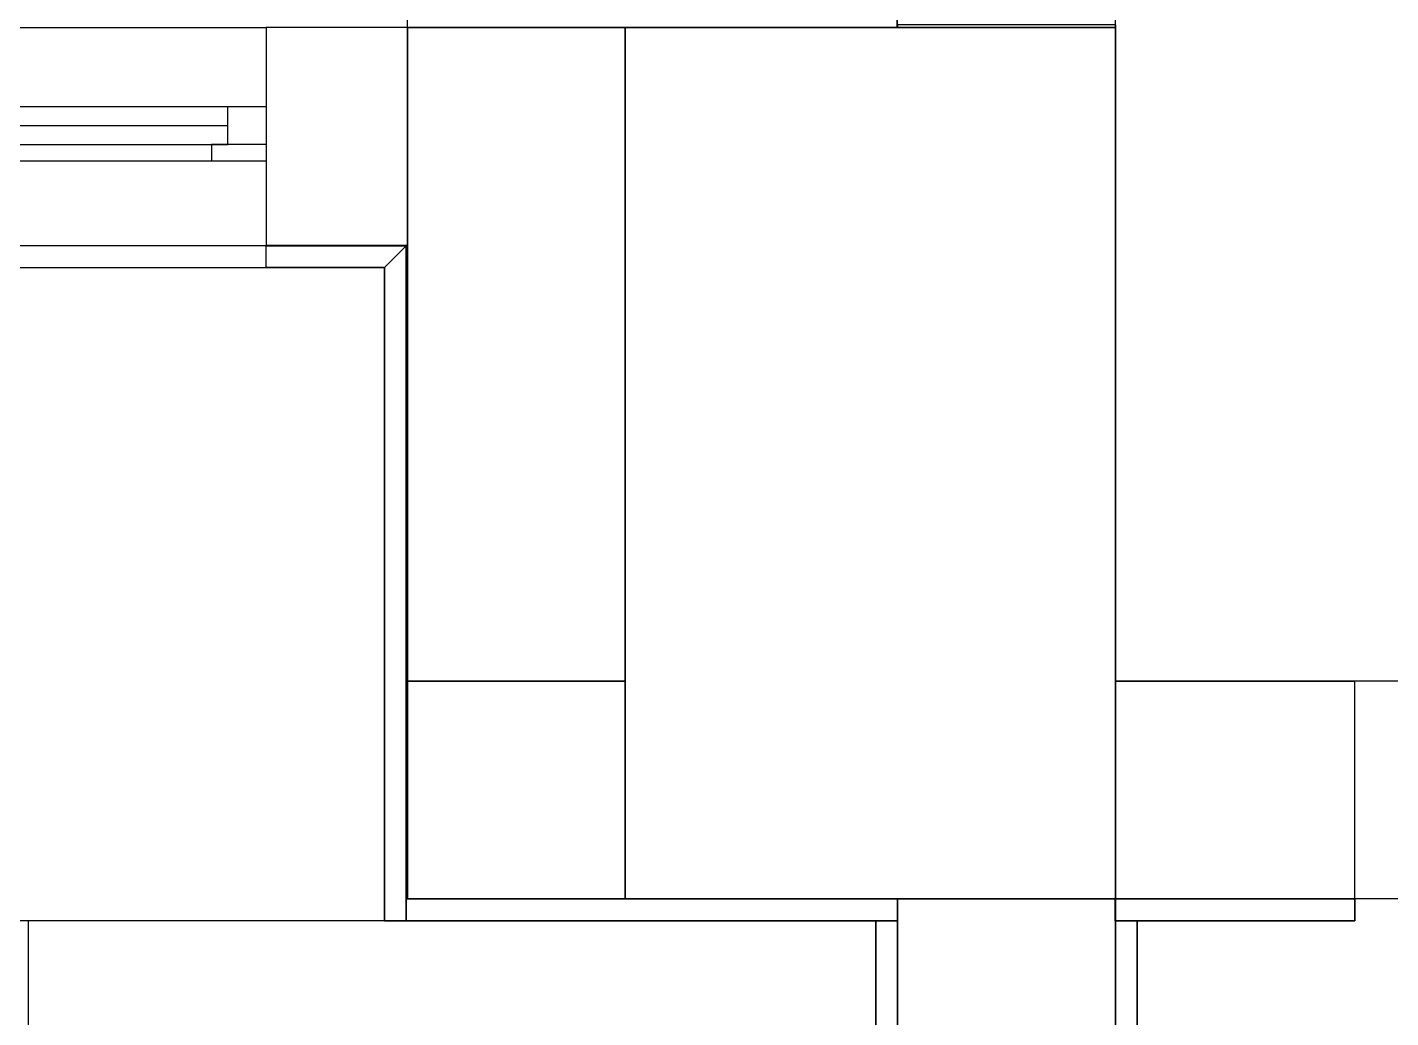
# Model space of a CAD drawing. Header units: metres. Extents: x 62 to 334, y -352 to -102.
# Drawn here: x 180.02 to 205.06, y -138.18 to -119.99 of the extents above; entities that cross this region are included whole.
import ezdxf

# ---------------------------------------------------------------- set-up
doc = ezdxf.new("R2010")
doc.units = ezdxf.units.M

msp = doc.modelspace()

# ---------------------------------------------------------------- linework, layer by layer
for p, q in [((196.002, -120.001), (196.002, -101.801)), ((195.996, -120.001), (195.996, -102.002)), ((200.007, -132.001), (200.007, -106)), ((187, -118.991), (187, -120)), ((171.607, -120), (184.407, -120)), ((187.002, -120), (184.407, -120)), ((184.407, -120), (184.407, -124)), ((187.002, -120), (187.002, -124)), ((187.004, -120), (191.004, -120)), ((187.004, -132), (187.004, -120)), ((191.004, -120), (191.004, -132)), ((191.004, -120.001), (200.004, -120.001)), ((191.004, -136), (191.004, -120.001)), ((196.004, -120.001), (196.004, -119.949)), ((200.004, -120.001), (196.004, -120.001)), ((200.004, -119.949), (200.004, -120.001)), ((200.004, -120.001), (200.004, -136)), ((172.307, -121.448), (183.707, -121.448)), ((183.707, -121.448), (184.407, -121.448)), ((183.707, -122.148), (183.707, -121.448)), ((172.307, -121.798), (183.707, -121.798)), ((172.307, -122.148), (183.707, -122.148)), ((183.407, -122.148), (183.407, -122.448)), ((184.407, -122.148), (183.407, -122.148)), ((184.407, -122.148), (183.707, -122.148)), ((172.607, -122.448), (183.407, -122.448)), ((183.407, -122.448), (184.407, -122.448)), ((184.402, -124.005), (171.602, -124.005)), ((171.607, -124), (184.407, -124)), ((186.587, -124.005), (171.745, -124.005)), ((184.402, -124.005), (186.983, -124.005)), ((184.402, -124.005), (184.402, -124.405)), ((187.002, -124), (184.407, -124)), ((186.583, -124.405), (186.983, -124.005)), ((186.983, -124.005), (186.583, -124.405)), ((186.587, -124.005), (186.587, -124.005)), ((186.983, -124.005), (186.983, -136.4)), ((187.001, -124), (187.004, -135.953)), ((171.602, -124.405), (184.402, -124.405)), ((186.583, -124.405), (184.402, -124.405)), ((186.583, -136.4), (186.583, -124.405)), ((187.002, -126.172), (187.004, -126.172)), ((187.004, -126.176), (187.002, -126.176)), ((187.004, -136), (187.004, -132)), ((187.004, -132), (191.004, -132)), ((191.004, -132), (187.004, -132)), ((191.004, -132), (191.004, -136)), ((200.004, -136.001), (200.004, -132.001)), ((200.004, -132.001), (204.404, -132.001)), ((200.007, -131.997), (276.004, -131.997)), ((204.404, -136.001), (204.404, -132.001)), ((186.983, -135.992), (187.004, -135.992)), ((186.983, -136), (186.983, -136)), ((186.983, -136), (196.004, -136)), ((186.983, -136), (186.983, -136.4)), ((191.004, -136), (187.004, -136)), ((200.004, -136), (191.004, -136)), ((196.004, -200), (196.004, -136)), ((196.004, -136), (200.004, -136)), ((196.004, -136), (196.004, -136.4)), ((196.042, -136), (196.042, -136)), ((200.002, -136.001), (204.404, -136.001)), ((200.002, -136.401), (200.002, -136.001)), ((200.004, -135.999), (200.004, -135.999)), ((200.004, -136), (200.004, -136)), ((200.004, -136), (200.004, -200)), ((200.004, -136), (200.004, -136)), ((204.404, -136.001), (200.004, -136.001)), ((263.001, -136), (204.404, -136)), ((263.001, -136.001), (204.404, -136.001)), ((204.404, -136.001), (204.404, -136.401)), ((186.587, -136.405), (170.387, -136.405)), ((180.042, -142.175), (180.042, -136.405)), ((186.983, -136.4), (186.583, -136.4)), ((186.587, -136.4), (186.587, -136.405)), ((186.983, -136.4), (186.983, -136.4)), ((196.004, -136.4), (186.983, -136.4)), ((195.604, -136.4), (196.004, -136.4)), ((195.604, -172.148), (195.604, -136.4)), ((196.004, -136.4), (196.004, -172.548)), ((204.404, -136.401), (200.002, -136.401)), ((200.004, -136.401), (200.404, -136.401)), ((200.004, -200), (200.004, -136.401)), ((204.404, -136.401), (200.404, -136.401)), ((200.404, -136.401), (200.404, -200.4)), ((204.404, -136.401), (204.404, -136.401))]:
    msp.add_line(p, q)
for points in [[(185.489, -120), (184.407, -120), (184.407, -122.302), (184.407, -124), (185.489, -124), (187.002, -124), (187.002, -122.28), (187.002, -120)], [(184.407, -120), (184.407, -122.302), (184.407, -124), (185.489, -124), (187.002, -124), (187.002, -122.28), (187.002, -120), (185.489, -120)], [(191.004, -126.8), (191.004, -120), (189.27, -120), (187.004, -120), (187.004, -125.2), (187.004, -132), (188.737, -132), (191.004, -132)], [(191.004, -126.8), (191.004, -120), (189.27, -120), (187.004, -120), (187.004, -125.2), (187.004, -132), (188.737, -132), (191.004, -132)], [(200.004, -129.067), (200.004, -120.001), (196.104, -120.001), (191.004, -120.001), (191.004, -126.934), (191.004, -136), (194.904, -136), (200.004, -136)], [(200.004, -129.067), (200.004, -120.001), (196.104, -120.001), (191.004, -120.001), (191.004, -126.934), (191.004, -136), (194.904, -136), (200.004, -136)], [(197.195, -119.949), (196.004, -119.949), (196.004, -119.978), (196.004, -120.001), (198.27, -120.001), (200.004, -120.001), (200.004, -119.964), (200.004, -119.949)], [(197.195, -119.949), (196.004, -119.949), (196.004, -119.978), (196.004, -120.001), (198.27, -120.001), (200.004, -120.001), (200.004, -119.964), (200.004, -119.949)], [(184.402, -124.005), (184.402, -124.24), (184.402, -124.405), (185.68, -124.405), (186.583, -124.405), (186.829, -124.159), (186.983, -124.005), (185.914, -124.005)], [(184.402, -124.005), (184.402, -124.24), (184.402, -124.405), (185.68, -124.405), (186.583, -124.405), (186.829, -124.159), (186.983, -124.005), (185.914, -124.005)], [(186.983, -124.005), (186.737, -124.251), (186.583, -124.405), (186.583, -129.019), (186.583, -136.4), (186.829, -136.4), (186.983, -136.4), (186.983, -128.773)], [(186.983, -124.005), (186.737, -124.251), (186.583, -124.405), (186.583, -129.019), (186.583, -136.4), (186.829, -136.4), (186.983, -136.4), (186.983, -128.773)], [(187.004, -133.734), (187.004, -136), (188.737, -136), (191.004, -136), (191.004, -134.267), (191.004, -132), (189.27, -132), (187.004, -132)], [(187.004, -133.734), (187.004, -136), (188.737, -136), (191.004, -136), (191.004, -134.267), (191.004, -132), (189.27, -132), (187.004, -132)], [(200.004, -134.268), (200.004, -136.001), (203.343, -136.001), (204.404, -136.001), (204.404, -132.965), (204.404, -132.001), (203.343, -132.001), (200.004, -132.001)], [(200.004, -134.268), (200.004, -136.001), (203.343, -136.001), (204.404, -136.001), (204.404, -132.965), (204.404, -132.001), (203.343, -132.001), (200.004, -132.001)], [(186.983, -136.4), (192.534, -136.4), (196.004, -136.4), (196.004, -136.117), (196.004, -136), (192.534, -136), (186.983, -136), (186.983, -136.154)], [(186.983, -136.4), (192.534, -136.4), (196.004, -136.4), (196.004, -136.117), (196.004, -136), (192.534, -136), (186.983, -136), (186.983, -136.154)], [(196.004, -163.733), (196.004, -200), (197.737, -200), (200.004, -200), (200.004, -172.267), (200.004, -136), (198.27, -136), (196.004, -136)], [(196.004, -163.733), (196.004, -200), (197.737, -200), (200.004, -200), (200.004, -172.267), (200.004, -136), (198.27, -136), (196.004, -136)], [(204.404, -136.102), (204.404, -136.001), (203.293, -136.001), (200.002, -136.001), (200.002, -136.25), (200.002, -136.401), (203.293, -136.401), (204.404, -136.401)], [(204.404, -136.102), (204.404, -136.001), (203.293, -136.001), (200.002, -136.001), (200.002, -136.25), (200.002, -136.401), (203.293, -136.401), (204.404, -136.401)], [(196.004, -162.005), (196.004, -136.4), (195.887, -136.4), (195.604, -136.4), (195.604, -146.827), (195.604, -172.148), (195.72, -172.265), (196.004, -172.548)], [(196.004, -162.005), (196.004, -136.4), (195.887, -136.4), (195.604, -136.4), (195.604, -146.827), (195.604, -172.148), (195.72, -172.265), (196.004, -172.548)], [(200.404, -136.401), (200.155, -136.401), (200.004, -136.401), (200.004, -180.226), (200.004, -199.583), (200.004, -200), (200.282, -200.278), (200.404, -200.4), (200.404, -199.704), (200.404, -180.226)], [(200.404, -136.401), (200.155, -136.401), (200.004, -136.401), (200.004, -180.226), (200.004, -199.583), (200.004, -200), (200.282, -200.278), (200.404, -200.4), (200.404, -199.704), (200.404, -180.226)]]:
    msp.add_lwpolyline(points, close=True)

doc.saveas('drawing.dxf')
